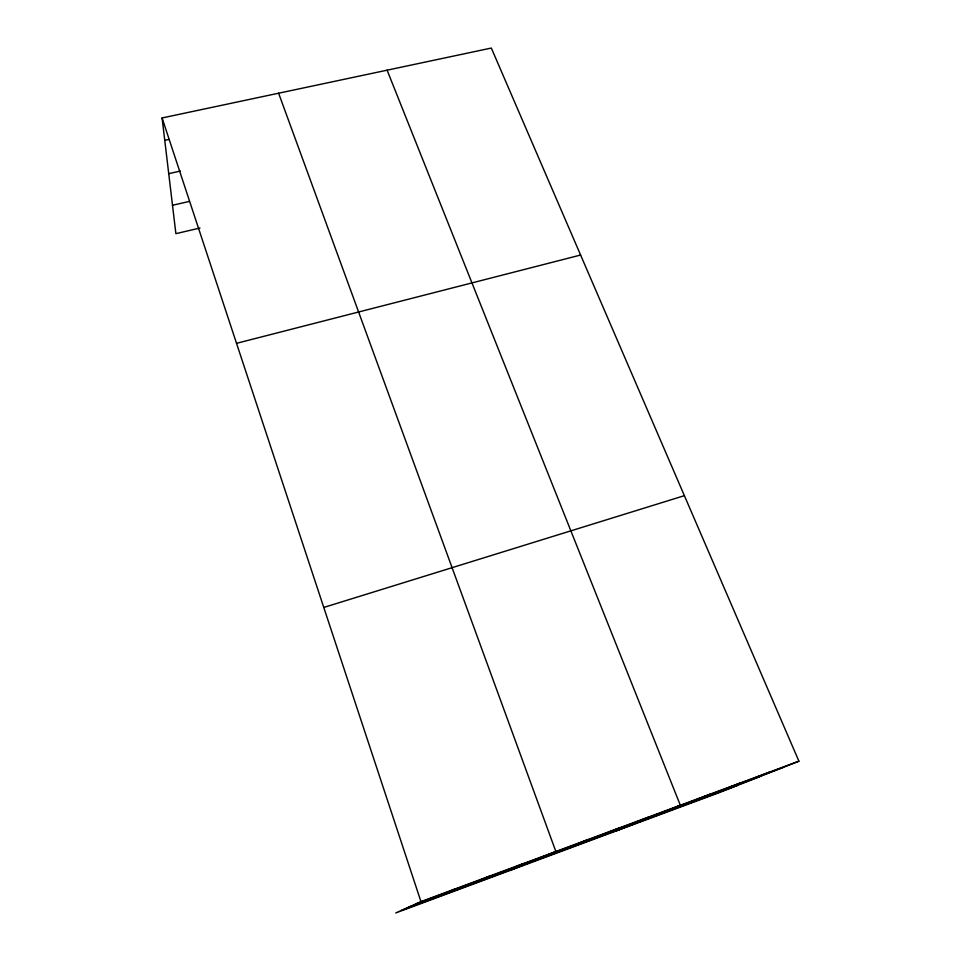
<?xml version="1.0" encoding="UTF-8"?>
<svg xmlns="http://www.w3.org/2000/svg" width="961" height="961" viewBox="0 0 961 961"><rect width="100%" height="100%" fill="white"/><g stroke="black" fill="none" stroke-linecap="round" stroke-linejoin="round"><path stroke-width="1.44" d="M798.915 761.184L420.954 901.634L395.752 912.95L718.287 792.981L798.915 761.184L491.323 48.05L162.085 117.963L175.887 233.655L200.008 228.021M449.292 891.496L455.346 888.865M482.206 879.267L489.281 876.252M514.7 867.182L522.784 863.807M510.015 870.45L555.854 851.506L278.618 93.217M577.573 843.818L587.543 839.734M607.977 832.514L618.86 828.094M638.02 821.343L649.78 816.61M616.289 830.917L680.328 805.258L387.103 70.177M697.061 799.396L710.515 794.038M726.072 788.621L740.33 782.963M754.733 777.966L769.797 772.007M415.957 903.881L783.083 767.431M408.641 907.172L759.743 776.632M401.806 910.235L737.808 785.281M323.785 607.448L684.388 495.66M236.526 343.329L580.6 255.037M172.499 205.27L189.257 201.438M168.728 173.653L180.368 171.058M164.763 140.354L169.076 139.417M162.085 117.963L420.954 901.634"/></g></svg>
